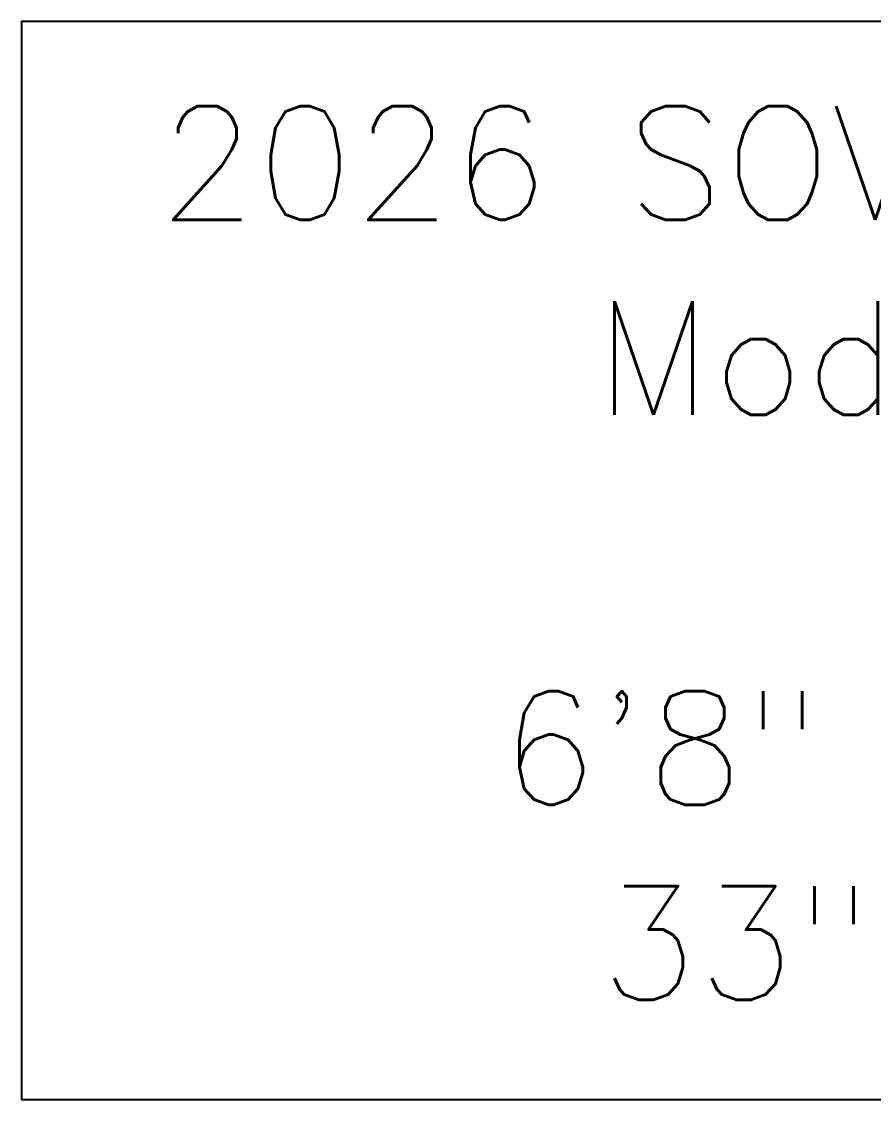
# Model space of a CAD drawing. Extents: x 832 to 912, y 781 to 934.
# Drawn here: x 839.59 to 869.54, y 895.68 to 933.58 of the extents above; entities that cross this region are included whole.
import ezdxf
from ezdxf.enums import TextEntityAlignment as Align

# ---------------------------------------------------------------- set-up
doc = ezdxf.new("R2010")
doc.units = 0
doc.header["$MEASUREMENT"] = 0
doc.layers.add('DIM', color=3, linetype='Continuous')
doc.styles.add('SIMPLEX', font='simplex')

msp = doc.modelspace()

# ---------------------------------------------------------------- linework, layer by layer
at = {"layer": 'DIM', "color": 4}
msp.add_lwpolyline([(839.586, 895.675), (904.252, 895.675), (904.252, 933.58), (839.586, 933.58)], close=True, dxfattribs=at)

# ---------------------------------------------------------------- texts
at = {"layer": 'DIM', "style": 'SIMPLEX'}
for s, p in [('2026 SOVEREIGN HL', (871.919, 926.604)), ('Model IIN', (871.919, 919.747)), ('6\'8" x 7\'9"', (871.919, 906.032)), ('33" High', (871.919, 899.175))]:
    msp.add_text(s, height=4, dxfattribs=at).set_placement(p, align=Align.CENTER)

doc.saveas('drawing.dxf')
